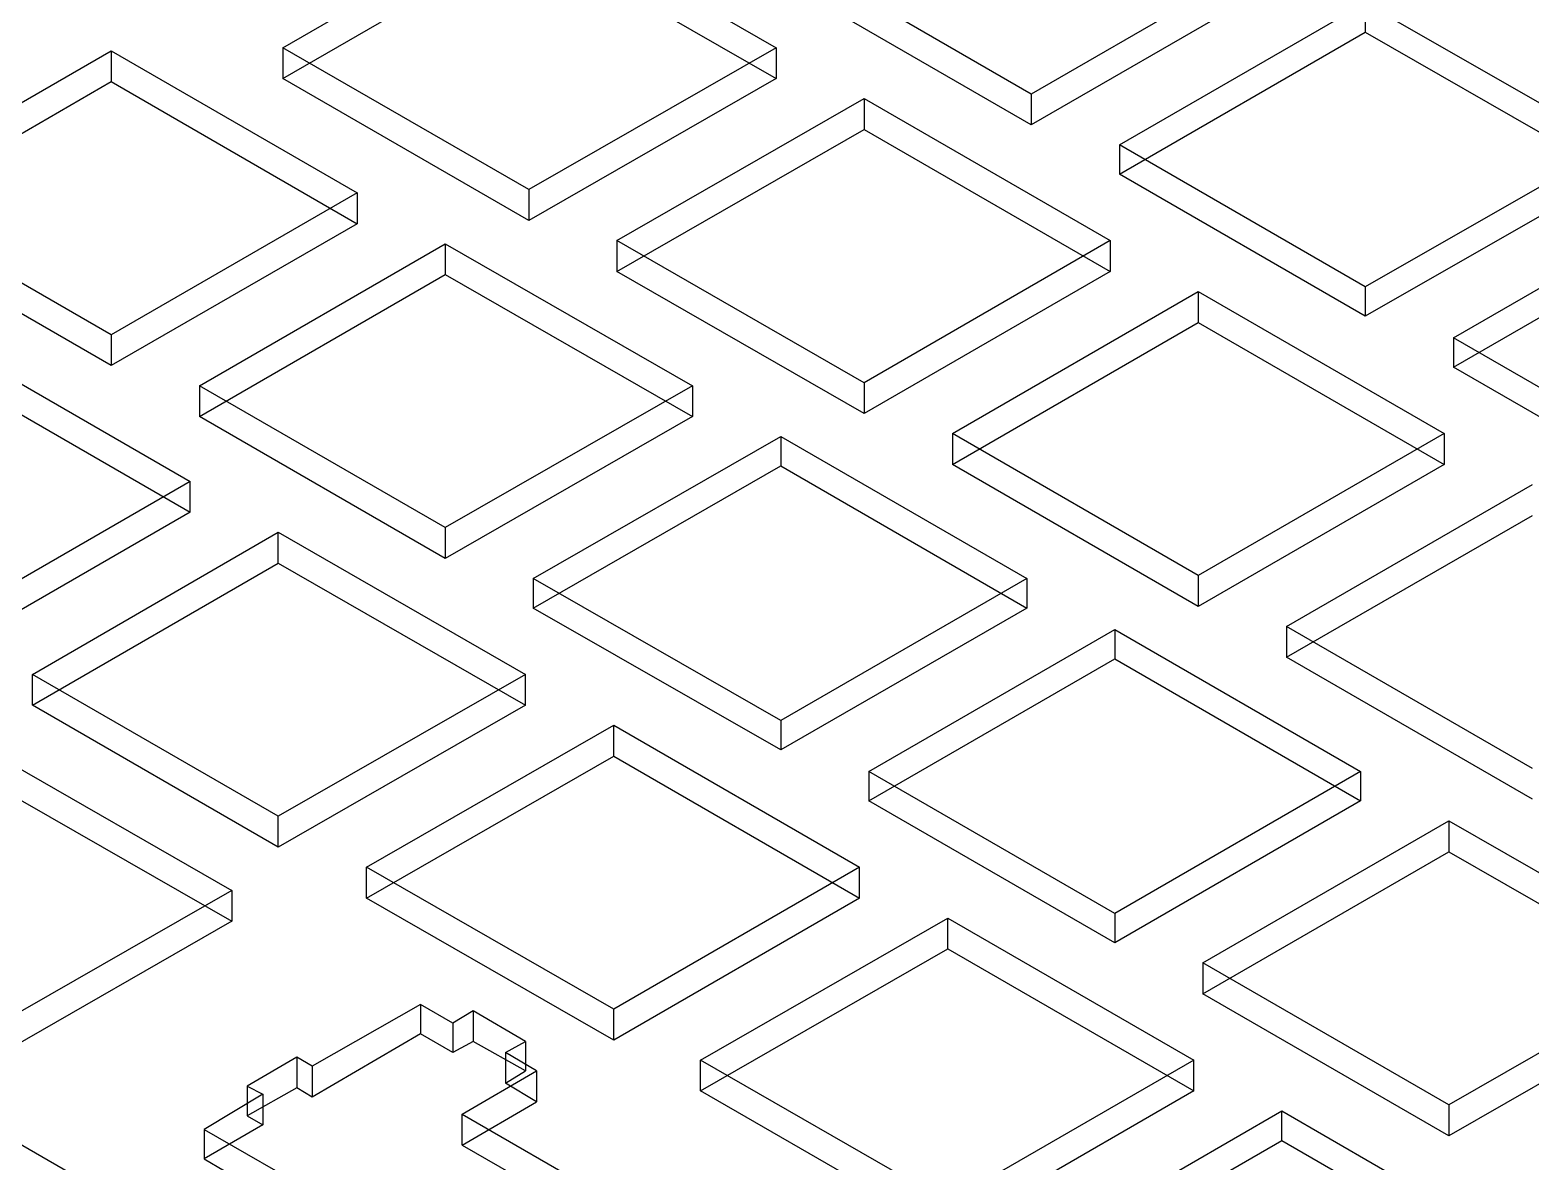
# Model space of a CAD drawing. Header units: millimetres. Extents: x 0 to 2112, y 8 to 1252.
# Drawn here: x 948.4 to 1204.4, y 473 to 666.2 of the extents above; entities that cross this region are included whole.
import ezdxf

# ---------------------------------------------------------------- set-up
doc = ezdxf.new("R2010")
doc.units = ezdxf.units.MM
doc.layers.get('0').update_dxf_attribs({"linetype": 'CONTINUOUS'})

msp = doc.modelspace()

# ---------------------------------------------------------------- linework, layer by layer
at = {"color": 9}
for p, q in [((991.514, 663.205), (1033.5, 687.451)), ((991.514, 663.205), (1033.5, 687.451)), ((1033.5, 687.451), (1075.74, 663.205)), ((1033.5, 687.451), (1075.74, 663.205)), ((991.514, 657.945), (1033.5, 682.188)), ((991.514, 657.945), (1033.5, 682.188)), ((1033.5, 682.188), (1075.74, 657.945)), ((1033.5, 682.188), (1075.74, 657.945)), ((1119.27, 655.299), (1077.31, 679.545)), ((1119.27, 655.299), (1077.31, 679.545)), ((1161.26, 679.545), (1119.27, 655.299)), ((1161.26, 679.545), (1119.27, 655.299)), ((1119.27, 650.035), (1077.31, 674.282)), ((1119.27, 650.035), (1077.31, 674.282)), ((1161.26, 674.282), (1119.27, 650.035)), ((1161.26, 674.282), (1119.27, 650.035)), ((1134.34, 646.617), (1176.3, 670.839)), ((1134.34, 646.617), (1176.3, 670.839)), ((1176.3, 670.839), (1218.54, 646.617)), ((1176.3, 670.839), (1176.3, 665.85)), ((1176.3, 670.839), (1176.3, 665.85)), ((1176.3, 670.839), (1218.54, 646.617)), ((1134.34, 641.604), (1176.3, 665.85)), ((1134.34, 641.604), (1176.3, 665.85)), ((1176.3, 665.85), (1218.54, 641.604)), ((1176.3, 665.85), (1218.54, 641.604)), ((920.235, 638.436), (962.223, 662.682)), ((920.235, 638.436), (962.223, 662.682)), ((962.223, 662.682), (1004.19, 638.436)), ((962.223, 662.682), (962.223, 657.419)), ((962.223, 662.682), (962.223, 657.419)), ((962.223, 662.682), (1004.19, 638.436)), ((1033.5, 638.986), (991.514, 663.205)), ((991.514, 663.205), (991.514, 657.945)), ((1033.5, 638.986), (991.514, 663.205)), ((991.514, 663.205), (991.514, 657.945)), ((1075.74, 663.205), (1033.5, 638.986)), ((1075.74, 663.205), (1033.5, 638.986)), ((1075.74, 663.205), (1075.74, 657.945)), ((1075.74, 663.205), (1075.74, 657.945)), ((920.235, 633.173), (962.223, 657.419)), ((920.235, 633.173), (962.223, 657.419)), ((962.223, 657.419), (1004.19, 633.173)), ((962.223, 657.419), (1004.19, 633.173)), ((1033.5, 633.695), (991.514, 657.945)), ((1033.5, 633.695), (991.514, 657.945)), ((1075.74, 657.945), (1033.5, 633.695)), ((1075.74, 657.945), (1033.5, 633.695)), ((1048.54, 630.28), (1090.78, 654.526)), ((1048.54, 630.28), (1090.78, 654.526)), ((1090.78, 654.526), (1132.74, 630.28)), ((1090.78, 654.526), (1090.78, 649.238)), ((1090.78, 654.526), (1090.78, 649.238)), ((1090.78, 654.526), (1132.74, 630.28)), ((1119.27, 655.299), (1119.27, 650.035)), ((1119.27, 655.299), (1119.27, 650.035)), ((1048.54, 625.016), (1090.78, 649.238)), ((1048.54, 625.016), (1090.78, 649.238)), ((1090.78, 649.238), (1132.74, 625.016)), ((1090.78, 649.238), (1132.74, 625.016)), ((1176.3, 622.374), (1134.34, 646.617)), ((1134.34, 646.617), (1134.34, 641.604)), ((1176.3, 622.374), (1134.34, 646.617)), ((1134.34, 646.617), (1134.34, 641.604)), ((1218.54, 646.617), (1176.3, 622.374)), ((1218.54, 646.617), (1176.3, 622.374)), ((1176.3, 617.386), (1134.34, 641.604)), ((1176.3, 617.386), (1134.34, 641.604)), ((1218.54, 641.604), (1176.3, 617.386)), ((1218.54, 641.604), (1176.3, 617.386)), ((962.223, 614.218), (920.235, 638.436)), ((962.223, 614.218), (920.235, 638.436)), ((1004.19, 638.436), (962.223, 614.218)), ((1004.19, 638.436), (962.223, 614.218)), ((1004.19, 638.436), (1004.19, 633.173)), ((1004.19, 638.436), (1004.19, 633.173)), ((1033.5, 638.986), (1033.5, 633.695)), ((1033.5, 638.986), (1033.5, 633.695)), ((1191.34, 613.696), (1233.34, 637.91)), ((1191.34, 613.696), (1233.34, 637.91)), ((962.223, 608.954), (920.235, 633.173)), ((962.223, 608.954), (920.235, 633.173)), ((1004.19, 633.173), (962.223, 608.954)), ((1004.19, 633.173), (962.223, 608.954)), ((1191.34, 608.679), (1233.34, 632.926)), ((1191.34, 608.679), (1233.34, 632.926)), ((1090.78, 606.033), (1048.54, 630.28)), ((1048.54, 630.28), (1048.54, 625.016)), ((1090.78, 606.033), (1048.54, 630.28)), ((1048.54, 630.28), (1048.54, 625.016)), ((1132.74, 630.28), (1090.78, 606.033)), ((1132.74, 630.28), (1090.78, 606.033)), ((1132.74, 630.28), (1132.74, 625.016)), ((1132.74, 630.28), (1132.74, 625.016)), ((977.269, 605.511), (1019.23, 629.758)), ((977.269, 605.511), (1019.23, 629.758)), ((1019.23, 629.758), (1061.47, 605.511)), ((1019.23, 629.758), (1019.23, 624.494)), ((1019.23, 629.758), (1019.23, 624.494)), ((1019.23, 629.758), (1061.47, 605.511)), ((1090.78, 600.773), (1048.54, 625.016)), ((1090.78, 600.773), (1048.54, 625.016)), ((1132.74, 625.016), (1090.78, 600.773)), ((1132.74, 625.016), (1090.78, 600.773)), ((977.269, 600.248), (1019.23, 624.494)), ((977.269, 600.248), (1019.23, 624.494)), ((1019.23, 624.494), (1061.47, 600.248)), ((1019.23, 624.494), (1061.47, 600.248)), ((1176.3, 622.374), (1176.3, 617.386)), ((1176.3, 622.374), (1176.3, 617.386)), ((1105.82, 597.355), (1147.79, 621.602)), ((1105.82, 597.355), (1147.79, 621.602)), ((1147.79, 621.602), (1189.77, 597.355)), ((1147.79, 621.602), (1147.79, 616.31)), ((1147.79, 621.602), (1147.79, 616.31)), ((1147.79, 621.602), (1189.77, 597.355)), ((1105.82, 592.095), (1147.79, 616.31)), ((1105.82, 592.095), (1147.79, 616.31)), ((1147.79, 616.31), (1189.77, 592.095)), ((1147.79, 616.31), (1189.77, 592.095)), ((933.708, 613.417), (975.67, 589.174)), ((933.708, 613.417), (975.67, 589.174)), ((962.223, 614.218), (962.223, 608.954)), ((962.223, 614.218), (962.223, 608.954)), ((1233.34, 589.449), (1191.34, 613.696)), ((1191.34, 613.696), (1191.34, 608.679)), ((1233.34, 589.449), (1191.34, 613.696)), ((1191.34, 613.696), (1191.34, 608.679)), ((933.708, 608.157), (975.67, 583.911)), ((933.708, 608.157), (975.67, 583.911)), ((1233.34, 584.433), (1191.34, 608.679)), ((1233.34, 584.433), (1191.34, 608.679)), ((1019.23, 581.293), (977.269, 605.511)), ((977.269, 605.511), (977.269, 600.248)), ((1019.23, 581.293), (977.269, 605.511)), ((977.269, 605.511), (977.269, 600.248)), ((1061.47, 605.511), (1019.23, 581.293)), ((1061.47, 605.511), (1019.23, 581.293)), ((1061.47, 605.511), (1061.47, 600.248)), ((1061.47, 605.511), (1061.47, 600.248)), ((1090.78, 606.033), (1090.78, 600.773)), ((1090.78, 606.033), (1090.78, 600.773)), ((1019.23, 576.005), (977.269, 600.248)), ((1019.23, 576.005), (977.269, 600.248)), ((1061.47, 600.248), (1019.23, 576.005)), ((1061.47, 600.248), (1019.23, 576.005)), ((1034.27, 572.587), (1076.51, 596.833)), ((1034.27, 572.587), (1076.51, 596.833)), ((1076.51, 596.833), (1118.5, 572.587)), ((1076.51, 596.833), (1076.51, 591.816)), ((1076.51, 596.833), (1076.51, 591.816)), ((1076.51, 596.833), (1118.5, 572.587)), ((1147.79, 573.109), (1105.82, 597.355)), ((1105.82, 597.355), (1105.82, 592.095)), ((1147.79, 573.109), (1105.82, 597.355)), ((1105.82, 597.355), (1105.82, 592.095)), ((1189.77, 597.355), (1147.79, 573.109)), ((1189.77, 597.355), (1147.79, 573.109)), ((1189.77, 597.355), (1189.77, 592.095)), ((1189.77, 597.355), (1189.77, 592.095)), ((1034.27, 567.574), (1076.51, 591.816)), ((1034.27, 567.574), (1076.51, 591.816)), ((1076.51, 591.816), (1118.5, 567.574)), ((1076.51, 591.816), (1118.5, 567.574)), ((1147.79, 567.849), (1105.82, 592.095)), ((1147.79, 567.849), (1105.82, 592.095)), ((1189.77, 592.095), (1147.79, 567.849)), ((1189.77, 592.095), (1147.79, 567.849)), ((975.67, 589.174), (933.708, 564.956)), ((975.67, 589.174), (933.708, 564.956)), ((975.67, 583.911), (975.67, 589.174)), ((975.67, 583.911), (975.67, 589.174)), ((1162.83, 564.43), (1204.82, 588.649)), ((1162.83, 564.43), (1204.82, 588.649)), ((975.67, 583.911), (933.708, 559.693)), ((975.67, 583.911), (933.708, 559.693)), ((1019.23, 581.293), (1019.23, 576.005)), ((1019.23, 581.293), (1019.23, 576.005)), ((1162.83, 559.17), (1204.82, 583.389)), ((1162.83, 559.17), (1204.82, 583.389)), ((948.753, 556.249), (990.713, 580.496)), ((948.753, 556.249), (990.713, 580.496)), ((990.713, 580.496), (1032.95, 556.249)), ((990.713, 575.232), (990.713, 580.496)), ((990.713, 575.232), (990.713, 580.496)), ((990.713, 580.496), (1032.95, 556.249)), ((948.753, 550.986), (990.713, 575.232)), ((948.753, 550.986), (990.713, 575.232)), ((990.713, 575.232), (1032.95, 550.986)), ((990.713, 575.232), (1032.95, 550.986)), ((1076.51, 548.368), (1034.27, 572.587)), ((1034.27, 572.587), (1034.27, 567.574)), ((1076.51, 548.368), (1034.27, 572.587)), ((1034.27, 572.587), (1034.27, 567.574)), ((1118.5, 572.587), (1076.51, 548.368)), ((1118.5, 572.587), (1076.51, 548.368)), ((1118.5, 572.587), (1118.5, 567.574)), ((1118.5, 572.587), (1118.5, 567.574)), ((1147.79, 573.109), (1147.79, 567.849)), ((1147.79, 573.109), (1147.79, 567.849)), ((1076.51, 543.352), (1034.27, 567.574)), ((1076.51, 543.352), (1034.27, 567.574)), ((1118.5, 567.574), (1076.51, 543.352)), ((1118.5, 567.574), (1076.51, 543.352)), ((1091.55, 539.662), (1133.54, 563.908)), ((1091.55, 539.662), (1133.54, 563.908)), ((1133.54, 563.908), (1175.5, 539.662)), ((1133.54, 563.908), (1133.54, 558.895)), ((1133.54, 563.908), (1133.54, 558.895)), ((1133.54, 563.908), (1175.5, 539.662)), ((1204.82, 540.184), (1162.83, 564.43)), ((1162.83, 564.43), (1162.83, 559.17)), ((1204.82, 540.184), (1162.83, 564.43)), ((1162.83, 564.43), (1162.83, 559.17)), ((1091.55, 534.649), (1133.54, 558.895)), ((1091.55, 534.649), (1133.54, 558.895)), ((1133.54, 558.895), (1175.5, 534.649)), ((1133.54, 558.895), (1175.5, 534.649)), ((1204.82, 534.924), (1162.83, 559.17)), ((1204.82, 534.924), (1162.83, 559.17)), ((990.713, 532.031), (948.753, 556.249)), ((948.753, 550.986), (948.753, 556.249)), ((990.713, 532.031), (948.753, 556.249)), ((948.753, 550.986), (948.753, 556.249)), ((1032.95, 556.249), (990.713, 532.031)), ((1032.95, 556.249), (990.713, 532.031)), ((1032.95, 550.986), (1032.95, 556.249)), ((1032.95, 550.986), (1032.95, 556.249)), ((990.713, 526.768), (948.753, 550.986)), ((990.713, 526.768), (948.753, 550.986)), ((1032.95, 550.986), (990.713, 526.768)), ((1032.95, 550.986), (990.713, 526.768)), ((1076.51, 548.368), (1076.51, 543.352)), ((1076.51, 548.368), (1076.51, 543.352)), ((1005.78, 523.325), (1048.02, 547.568)), ((1005.78, 523.325), (1048.02, 547.568)), ((1048.02, 547.568), (1089.98, 523.325)), ((1048.02, 542.308), (1048.02, 547.568)), ((1048.02, 542.308), (1048.02, 547.568)), ((1048.02, 547.568), (1089.98, 523.325)), ((940.569, 543.602), (982.807, 519.384)), ((940.569, 543.602), (982.807, 519.384)), ((1005.78, 518.061), (1048.02, 542.308)), ((1005.78, 518.061), (1048.02, 542.308)), ((1048.02, 542.308), (1089.98, 518.061)), ((1048.02, 542.308), (1089.98, 518.061)), ((940.569, 538.339), (982.807, 514.121)), ((940.569, 538.339), (982.807, 514.121)), ((1133.54, 515.415), (1091.55, 539.662)), ((1091.55, 539.662), (1091.55, 534.649)), ((1133.54, 515.415), (1091.55, 539.662)), ((1091.55, 539.662), (1091.55, 534.649)), ((1175.5, 539.662), (1133.54, 515.415)), ((1175.5, 539.662), (1133.54, 515.415)), ((1175.5, 539.662), (1175.5, 534.649)), ((1175.5, 539.662), (1175.5, 534.649)), ((1133.54, 510.431), (1091.55, 534.649)), ((1133.54, 510.431), (1091.55, 534.649)), ((1175.5, 534.649), (1133.54, 510.431)), ((1175.5, 534.649), (1133.54, 510.431)), ((990.713, 526.768), (990.713, 532.031)), ((990.713, 526.768), (990.713, 532.031)), ((1148.58, 506.988), (1190.55, 531.23)), ((1148.58, 506.988), (1190.55, 531.23)), ((1190.55, 531.23), (1232.79, 506.988)), ((1190.55, 531.23), (1190.55, 525.967)), ((1190.55, 531.23), (1190.55, 525.967)), ((1190.55, 531.23), (1232.79, 506.988)), ((1148.58, 501.724), (1190.55, 525.967)), ((1148.58, 501.724), (1190.55, 525.967)), ((1190.55, 525.967), (1232.79, 501.724)), ((1190.55, 525.967), (1232.79, 501.724)), ((1048.02, 499.106), (1005.78, 523.325)), ((1005.78, 518.061), (1005.78, 523.325)), ((1048.02, 499.106), (1005.78, 523.325)), ((1005.78, 518.061), (1005.78, 523.325)), ((1089.98, 523.325), (1048.02, 499.106)), ((1089.98, 523.325), (1048.02, 499.106)), ((1089.98, 518.061), (1089.98, 523.325)), ((1089.98, 518.061), (1089.98, 523.325)), ((982.807, 519.384), (940.569, 495.138)), ((982.807, 519.384), (940.569, 495.138)), ((982.807, 519.384), (982.807, 514.121)), ((982.807, 519.384), (982.807, 514.121)), ((1048.02, 493.815), (1005.78, 518.061)), ((1048.02, 493.815), (1005.78, 518.061)), ((1089.98, 518.061), (1048.02, 493.815)), ((1089.98, 518.061), (1048.02, 493.815)), ((1133.54, 515.415), (1133.54, 510.431)), ((1133.54, 515.415), (1133.54, 510.431)), ((982.807, 514.121), (940.569, 489.878)), ((982.807, 514.121), (940.569, 489.878)), ((1062.79, 490.4), (1105.03, 514.646)), ((1062.79, 490.4), (1105.03, 514.646)), ((1105.03, 514.646), (1147.01, 490.4)), ((1105.03, 509.383), (1105.03, 514.646)), ((1105.03, 509.383), (1105.03, 514.646)), ((1105.03, 514.646), (1147.01, 490.4)), ((1062.79, 485.136), (1105.03, 509.383)), ((1062.79, 485.136), (1105.03, 509.383)), ((1105.03, 509.383), (1147.01, 485.136)), ((1105.03, 509.383), (1147.01, 485.136)), ((1190.55, 482.766), (1148.58, 506.988)), ((1148.58, 506.988), (1148.58, 501.724)), ((1190.55, 482.766), (1148.58, 506.988)), ((1148.58, 506.988), (1148.58, 501.724)), ((1232.79, 506.988), (1190.55, 482.766)), ((1232.79, 506.988), (1190.55, 482.766)), ((1125.08, 373.165), (905.715, 499.629)), ((1125.08, 373.165), (905.715, 499.629)), ((1015.01, 499.876), (996.527, 489.352)), ((1015.01, 499.876), (996.527, 489.352)), ((1020.55, 496.736), (1015.01, 499.876)), ((1015.01, 499.876), (1015.01, 494.891)), ((1020.55, 496.736), (1015.01, 499.876)), ((1015.01, 499.876), (1015.01, 494.891)), ((1190.55, 477.506), (1148.58, 501.724)), ((1190.55, 477.506), (1148.58, 501.724)), ((1232.79, 501.724), (1190.55, 477.506)), ((1232.79, 501.724), (1190.55, 477.506)), ((1023.99, 498.831), (1020.55, 496.736)), ((1023.99, 498.831), (1020.55, 496.736)), ((1032.95, 493.568), (1023.99, 498.831)), ((1023.99, 498.831), (1023.99, 493.568)), ((1032.95, 493.568), (1023.99, 498.831)), ((1023.99, 498.831), (1023.99, 493.568)), ((1048.02, 493.815), (1048.02, 499.106)), ((1048.02, 493.815), (1048.02, 499.106)), ((1015.01, 494.891), (996.527, 484.089)), ((1015.01, 494.891), (996.527, 484.089)), ((1020.55, 491.723), (1015.01, 494.891)), ((1020.55, 491.723), (1015.01, 494.891)), ((1020.55, 496.736), (1020.55, 491.723)), ((1020.55, 496.736), (1020.55, 491.723)), ((1023.99, 493.568), (1020.55, 491.723)), ((1023.99, 493.568), (1020.55, 491.723)), ((1032.95, 488.555), (1023.99, 493.568)), ((1032.95, 488.555), (1023.99, 493.568)), ((1029.53, 491.723), (1032.95, 493.568)), ((1029.53, 491.723), (1032.95, 493.568)), ((1034.8, 488.555), (1029.53, 491.723)), ((1029.53, 491.723), (1029.53, 486.459)), ((1034.8, 488.555), (1029.53, 491.723)), ((1029.53, 491.723), (1029.53, 486.459)), ((1032.95, 493.568), (1032.95, 488.555)), ((1032.95, 493.568), (1032.95, 488.555)), ((993.881, 490.922), (985.449, 485.937)), ((993.881, 490.922), (985.449, 485.937)), ((996.527, 489.352), (993.881, 490.922)), ((993.881, 490.922), (993.881, 485.662)), ((996.527, 489.352), (993.881, 490.922)), ((993.881, 490.922), (993.881, 485.662)), ((996.527, 489.352), (996.527, 484.089)), ((996.527, 489.352), (996.527, 484.089)), ((1105.03, 466.182), (1062.79, 490.4)), ((1062.79, 485.136), (1062.79, 490.4)), ((1105.03, 466.182), (1062.79, 490.4)), ((1062.79, 485.136), (1062.79, 490.4)), ((1147.01, 490.4), (1105.03, 466.182)), ((1147.01, 490.4), (1105.03, 466.182)), ((1147.01, 485.136), (1147.01, 490.4)), ((1147.01, 485.136), (1147.01, 490.4)), ((1022.15, 481.171), (1034.8, 488.555)), ((1022.15, 481.171), (1034.8, 488.555)), ((1029.53, 486.459), (1032.95, 488.555)), ((1029.53, 486.459), (1032.95, 488.555)), ((1034.8, 488.555), (1034.8, 483.291)), ((1034.8, 488.555), (1034.8, 483.291)), ((988.095, 484.614), (978.066, 478.55)), ((988.095, 484.614), (978.066, 478.55)), ((985.449, 485.937), (988.095, 484.614)), ((985.449, 485.937), (985.449, 480.921)), ((985.449, 485.937), (988.095, 484.614)), ((985.449, 485.937), (985.449, 480.921)), ((993.881, 485.662), (985.449, 480.921)), ((993.881, 485.662), (985.449, 480.921)), ((988.095, 484.614), (988.095, 479.351)), ((988.095, 484.614), (988.095, 479.351)), ((996.527, 484.089), (993.881, 485.662)), ((996.527, 484.089), (993.881, 485.662)), ((1034.8, 483.291), (1029.53, 486.459)), ((1034.8, 483.291), (1029.53, 486.459)), ((1105.03, 460.89), (1062.79, 485.136)), ((1105.03, 460.89), (1062.79, 485.136)), ((1147.01, 485.136), (1105.03, 460.89)), ((1147.01, 485.136), (1105.03, 460.89)), ((1022.15, 475.908), (1034.8, 483.291)), ((1022.15, 475.908), (1034.8, 483.291)), ((1120.07, 457.475), (1162.06, 481.722)), ((1120.07, 457.475), (1162.06, 481.722)), ((1162.06, 481.722), (1204.02, 457.475)), ((1162.06, 476.705), (1162.06, 481.722)), ((1162.06, 476.705), (1162.06, 481.722)), ((1162.06, 481.722), (1204.02, 457.475)), ((1190.55, 482.766), (1190.55, 477.506)), ((1190.55, 482.766), (1190.55, 477.506)), ((988.095, 479.351), (978.066, 473.537)), ((988.095, 479.351), (978.066, 473.537)), ((985.449, 480.921), (988.095, 479.351)), ((985.449, 480.921), (988.095, 479.351)), ((1022.15, 481.171), (1141.45, 412.429)), ((1022.15, 475.908), (1022.15, 481.171)), ((1022.15, 481.171), (1141.45, 412.429)), ((1022.15, 475.908), (1022.15, 481.171)), ((978.066, 478.55), (997.85, 467.229)), ((978.066, 478.55), (978.066, 473.537)), ((978.066, 478.55), (997.85, 467.229)), ((978.066, 478.55), (978.066, 473.537)), ((1120.07, 452.459), (1162.06, 476.705)), ((1120.07, 452.459), (1162.06, 476.705)), ((1162.06, 476.705), (1204.02, 452.459)), ((1162.06, 476.705), (1204.02, 452.459)), ((1022.15, 475.908), (1141.45, 407.166)), ((1022.15, 475.908), (1141.45, 407.166)), ((978.066, 473.537), (997.85, 461.966)), ((978.066, 473.537), (997.85, 461.966))]:
    msp.add_line(p, q, dxfattribs=at)

doc.saveas('drawing.dxf')
